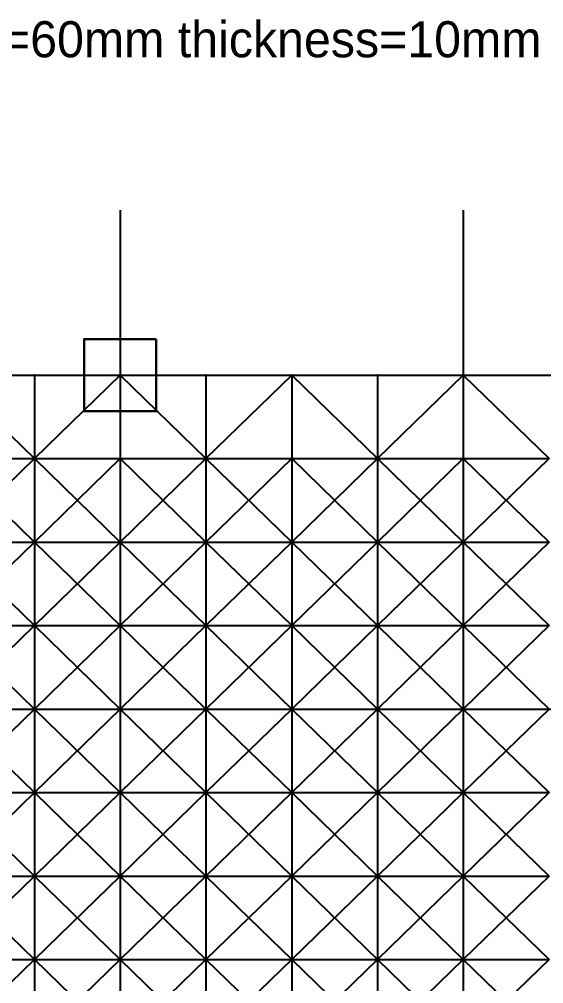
# Model space of a CAD drawing. Header units: millimetres. Extents: x -7.6 to 39, y -2.6 to 21.4.
# Drawn here: x 21.28 to 27.09, y 8.06 to 18.74 of the extents above; entities that cross this region are included whole.
import ezdxf

# ---------------------------------------------------------------- set-up
doc = ezdxf.new("R2010")
doc.units = ezdxf.units.MM
doc.linetypes.add('AM_ISO08W050x2', pattern=[9, 6, -0.75, 1.5, -0.75])
doc.layers.add('01_01_parede exterior', color=5, linetype='Continuous', lineweight=30)
for name, color, linetype in [('01_09_eixos', 124, 'AM_ISO08W050x2'), ('01_14_legenda_desenho', 252, 'Continuous'), ('Bars', 7, 'Continuous'), ('Fixed Nodes', 7, 'Continuous'), ('Nodes', 7, 'Continuous')]:
    doc.layers.add(name, color=color, linetype=linetype)

msp = doc.modelspace()

# ---------------------------------------------------------------- linework, layer by layer
at = {"layer": '01_01_parede exterior'}
msp.add_lwpolyline([(22.8, 15.2), (22, 15.2), (22, 14.4), (22.8, 14.4)], close=True, dxfattribs=at)
at = {"layer": '01_09_eixos'}
for p, q in [((22.4, 16.627), (22.4, -2.161)), ((26.2, 16.627), (26.2, -2.161)), ((-1.398, 14.8), (38.964, 14.8))]:
    msp.add_line(p, q, dxfattribs=at)
msp.add_lwpolyline([(-1.398, 11.1), (38.964, 11.1)], dxfattribs=at)
at = {"layer": 'Bars'}
for points in [[(20.5, 14.8, 0), (21.45, 14.8, 0)], [(20.5, 14.8, 0), (21.45, 13.875, 0)], [(20.5, 14.8, 0), (21.45, 13.875, -0.8)], [(21.45, 14.8, 0), (21.45, 13.875, 0)], [(21.45, 14.8, 0), (22.4, 14.8, 0)], [(21.45, 14.8, 0), (21.45, 13.875, -0.8)], [(22.4, 14.8, 0), (21.45, 13.875, 0)], [(22.4, 14.8, 0), (21.45, 13.875, -0.8)], [(22.4, 14.8, 0), (22.4, 13.875, 0)], [(22.4, 14.8, 0), (23.35, 14.8, 0)], [(22.4, 14.8, 0), (22.4, 13.875, -0.8)], [(22.4, 14.8, 0), (23.35, 13.875, 0)], [(22.4, 14.8, 0), (23.35, 13.875, -0.8)], [(23.35, 14.8, 0), (23.35, 13.875, 0)], [(23.35, 14.8, 0), (24.3, 14.8, 0)], [(23.35, 14.8, 0), (23.35, 13.875, -0.8)], [(24.3, 14.8, 0), (23.35, 13.875, 0)], [(24.3, 14.8, 0), (23.35, 13.875, -0.8)], [(24.3, 14.8, 0), (24.3, 13.875, 0)], [(24.3, 14.8, 0), (25.25, 14.8, 0)], [(24.3, 14.8, 0), (24.3, 13.875, -0.8)], [(24.3, 14.8, 0), (25.25, 13.875, 0)], [(24.3, 14.8, 0), (25.25, 13.875, -0.8)], [(25.25, 14.8, 0), (25.25, 13.875, 0)], [(25.25, 14.8, 0), (26.2, 14.8, 0)], [(25.25, 14.8, 0), (25.25, 13.875, -0.8)], [(26.2, 14.8, 0), (25.25, 13.875, 0)], [(26.2, 14.8, 0), (25.25, 13.875, -0.8)], [(26.2, 14.8, 0), (26.2, 13.875, 0)], [(26.2, 14.8, 0), (27.15, 14.8, 0)], [(26.2, 14.8, 0), (26.2, 13.875, -0.8)], [(26.2, 14.8, 0), (27.15, 13.875, 0)], [(26.2, 14.8, 0), (27.15, 13.875, -0.8)], [(20.5, 13.875, 0), (21.45, 13.875, 0)], [(20.5, 13.875, -0.8), (21.45, 13.875, -0.8)], [(20.5, 13.875, 0), (21.45, 13.875, -0.8)], [(21.45, 13.875, 0), (20.5, 12.95, 0)], [(20.5, 13.875, -0.8), (21.45, 12.95, -0.8)], [(21.45, 13.875, -0.8), (20.5, 12.95, 0)], [(21.45, 13.875, 0), (21.45, 13.875, -0.8)], [(21.45, 13.875, 0), (21.45, 12.95, 0)], [(21.45, 13.875, -0.8), (21.45, 12.95, -0.8)], [(21.45, 13.875, 0), (22.4, 13.875, 0)], [(21.45, 13.875, -0.8), (22.4, 13.875, -0.8)], [(21.45, 13.875, -0.8), (22.4, 13.875, 0)], [(21.45, 13.875, -0.8), (21.45, 12.95, 0)], [(21.45, 13.875, 0), (22.4, 12.95, 0)], [(22.4, 13.875, -0.8), (21.45, 12.95, -0.8)], [(21.45, 13.875, -0.8), (22.4, 12.95, 0)], [(22.4, 13.875, 0), (22.4, 13.875, -0.8)], [(22.4, 13.875, 0), (22.4, 12.95, 0)], [(22.4, 13.875, -0.8), (22.4, 12.95, -0.8)], [(22.4, 13.875, 0), (23.35, 13.875, 0)], [(22.4, 13.875, -0.8), (23.35, 13.875, -0.8)], [(22.4, 13.875, 0), (23.35, 13.875, -0.8)], [(22.4, 13.875, -0.8), (22.4, 12.95, 0)], [(23.35, 13.875, 0), (22.4, 12.95, 0)], [(22.4, 13.875, -0.8), (23.35, 12.95, -0.8)], [(23.35, 13.875, -0.8), (22.4, 12.95, 0)], [(23.35, 13.875, 0), (23.35, 13.875, -0.8)], [(23.35, 13.875, 0), (23.35, 12.95, 0)], [(23.35, 13.875, -0.8), (23.35, 12.95, -0.8)], [(23.35, 13.875, 0), (24.3, 13.875, 0)], [(23.35, 13.875, -0.8), (24.3, 13.875, -0.8)], [(23.35, 13.875, -0.8), (24.3, 13.875, 0)], [(23.35, 13.875, -0.8), (23.35, 12.95, 0)], [(23.35, 13.875, 0), (24.3, 12.95, 0)], [(24.3, 13.875, -0.8), (23.35, 12.95, -0.8)], [(23.35, 13.875, -0.8), (24.3, 12.95, 0)], [(24.3, 13.875, 0), (24.3, 13.875, -0.8)], [(24.3, 13.875, 0), (24.3, 12.95, 0)], [(24.3, 13.875, -0.8), (24.3, 12.95, -0.8)], [(24.3, 13.875, 0), (25.25, 13.875, 0)], [(24.3, 13.875, -0.8), (25.25, 13.875, -0.8)], [(24.3, 13.875, 0), (25.25, 13.875, -0.8)], [(24.3, 13.875, -0.8), (24.3, 12.95, 0)], [(25.25, 13.875, 0), (24.3, 12.95, 0)], [(24.3, 13.875, -0.8), (25.25, 12.95, -0.8)], [(25.25, 13.875, -0.8), (24.3, 12.95, 0)], [(25.25, 13.875, 0), (25.25, 13.875, -0.8)], [(25.25, 13.875, 0), (25.25, 12.95, 0)], [(25.25, 13.875, -0.8), (25.25, 12.95, -0.8)], [(25.25, 13.875, 0), (26.2, 13.875, 0)], [(25.25, 13.875, -0.8), (26.2, 13.875, -0.8)], [(25.25, 13.875, -0.8), (26.2, 13.875, 0)], [(25.25, 13.875, -0.8), (25.25, 12.95, 0)], [(25.25, 13.875, 0), (26.2, 12.95, 0)], [(26.2, 13.875, -0.8), (25.25, 12.95, -0.8)], [(25.25, 13.875, -0.8), (26.2, 12.95, 0)], [(26.2, 13.875, 0), (26.2, 13.875, -0.8)], [(26.2, 13.875, 0), (26.2, 12.95, 0)], [(26.2, 13.875, -0.8), (26.2, 12.95, -0.8)], [(26.2, 13.875, 0), (27.15, 13.875, 0)], [(26.2, 13.875, -0.8), (27.15, 13.875, -0.8)], [(26.2, 13.875, 0), (27.15, 13.875, -0.8)], [(26.2, 13.875, -0.8), (26.2, 12.95, 0)], [(27.15, 13.875, 0), (26.2, 12.95, 0)], [(26.2, 13.875, -0.8), (27.15, 12.95, -0.8)], [(27.15, 13.875, -0.8), (26.2, 12.95, 0)], [(20.5, 12.95, 0), (21.45, 12.95, 0)], [(20.5, 12.95, -0.8), (21.45, 12.95, -0.8)], [(20.5, 12.95, 0), (21.45, 12.95, -0.8)], [(20.5, 12.95, 0), (21.45, 12.025, 0)], [(21.45, 12.95, -0.8), (20.5, 12.025, -0.8)], [(20.5, 12.95, 0), (21.45, 12.025, -0.8)], [(21.45, 12.95, 0), (21.45, 12.95, -0.8)], [(21.45, 12.95, 0), (21.45, 12.025, 0)], [(21.45, 12.95, -0.8), (21.45, 12.025, -0.8)], [(21.45, 12.95, 0), (22.4, 12.95, 0)], [(21.45, 12.95, -0.8), (22.4, 12.95, -0.8)], [(21.45, 12.95, -0.8), (22.4, 12.95, 0)], [(21.45, 12.95, 0), (21.45, 12.025, -0.8)], [(22.4, 12.95, 0), (21.45, 12.025, 0)], [(21.45, 12.95, -0.8), (22.4, 12.025, -0.8)], [(22.4, 12.95, 0), (21.45, 12.025, -0.8)], [(22.4, 12.95, 0), (22.4, 12.95, -0.8)], [(22.4, 12.95, 0), (22.4, 12.025, 0)], [(22.4, 12.95, -0.8), (22.4, 12.025, -0.8)], [(22.4, 12.95, 0), (23.35, 12.95, 0)], [(22.4, 12.95, -0.8), (23.35, 12.95, -0.8)], [(22.4, 12.95, 0), (23.35, 12.95, -0.8)], [(22.4, 12.95, 0), (22.4, 12.025, -0.8)], [(22.4, 12.95, 0), (23.35, 12.025, 0)], [(23.35, 12.95, -0.8), (22.4, 12.025, -0.8)], [(22.4, 12.95, 0), (23.35, 12.025, -0.8)], [(23.35, 12.95, 0), (23.35, 12.95, -0.8)], [(23.35, 12.95, 0), (23.35, 12.025, 0)], [(23.35, 12.95, -0.8), (23.35, 12.025, -0.8)], [(23.35, 12.95, 0), (24.3, 12.95, 0)], [(23.35, 12.95, -0.8), (24.3, 12.95, -0.8)], [(23.35, 12.95, -0.8), (24.3, 12.95, 0)], [(23.35, 12.95, 0), (23.35, 12.025, -0.8)], [(24.3, 12.95, 0), (23.35, 12.025, 0)], [(23.35, 12.95, -0.8), (24.3, 12.025, -0.8)], [(24.3, 12.95, 0), (23.35, 12.025, -0.8)], [(24.3, 12.95, 0), (24.3, 12.95, -0.8)], [(24.3, 12.95, 0), (24.3, 12.025, 0)], [(24.3, 12.95, -0.8), (24.3, 12.025, -0.8)], [(24.3, 12.95, 0), (25.25, 12.95, 0)], [(24.3, 12.95, -0.8), (25.25, 12.95, -0.8)], [(24.3, 12.95, 0), (25.25, 12.95, -0.8)], [(24.3, 12.95, 0), (24.3, 12.025, -0.8)], [(24.3, 12.95, 0), (25.25, 12.025, 0)], [(25.25, 12.95, -0.8), (24.3, 12.025, -0.8)], [(24.3, 12.95, 0), (25.25, 12.025, -0.8)], [(25.25, 12.95, 0), (25.25, 12.95, -0.8)], [(25.25, 12.95, 0), (25.25, 12.025, 0)], [(25.25, 12.95, -0.8), (25.25, 12.025, -0.8)], [(25.25, 12.95, 0), (26.2, 12.95, 0)], [(25.25, 12.95, -0.8), (26.2, 12.95, -0.8)], [(25.25, 12.95, -0.8), (26.2, 12.95, 0)], [(25.25, 12.95, 0), (25.25, 12.025, -0.8)], [(26.2, 12.95, 0), (25.25, 12.025, 0)], [(25.25, 12.95, -0.8), (26.2, 12.025, -0.8)], [(26.2, 12.95, 0), (25.25, 12.025, -0.8)], [(26.2, 12.95, 0), (26.2, 12.95, -0.8)], [(26.2, 12.95, 0), (26.2, 12.025, 0)], [(26.2, 12.95, -0.8), (26.2, 12.025, -0.8)], [(26.2, 12.95, 0), (27.15, 12.95, 0)], [(26.2, 12.95, -0.8), (27.15, 12.95, -0.8)], [(26.2, 12.95, 0), (27.15, 12.95, -0.8)], [(26.2, 12.95, 0), (26.2, 12.025, -0.8)], [(26.2, 12.95, 0), (27.15, 12.025, 0)], [(27.15, 12.95, -0.8), (26.2, 12.025, -0.8)], [(26.2, 12.95, 0), (27.15, 12.025, -0.8)], [(20.5, 12.025, 0), (21.45, 12.025, 0)], [(20.5, 12.025, -0.8), (21.45, 12.025, -0.8)], [(20.5, 12.025, 0), (21.45, 12.025, -0.8)], [(21.45, 12.025, 0), (20.5, 11.1, 0)], [(20.5, 12.025, -0.8), (21.45, 11.1, -0.8)], [(21.45, 12.025, -0.8), (20.5, 11.1, 0)], [(21.45, 12.025, 0), (21.45, 12.025, -0.8)], [(21.45, 12.025, 0), (21.45, 11.1, 0)], [(21.45, 12.025, -0.8), (21.45, 11.1, -0.8)], [(21.45, 12.025, 0), (22.4, 12.025, 0)], [(21.45, 12.025, -0.8), (22.4, 12.025, -0.8)], [(21.45, 12.025, -0.8), (22.4, 12.025, 0)], [(21.45, 12.025, -0.8), (21.45, 11.1, 0)], [(21.45, 12.025, 0), (22.4, 11.1, 0)], [(22.4, 12.025, -0.8), (21.45, 11.1, -0.8)], [(21.45, 12.025, -0.8), (22.4, 11.1, 0)], [(22.4, 12.025, 0), (22.4, 12.025, -0.8)], [(22.4, 12.025, 0), (22.4, 11.1, 0)], [(22.4, 12.025, -0.8), (22.4, 11.1, -0.8)], [(22.4, 12.025, 0), (23.35, 12.025, 0)], [(22.4, 12.025, -0.8), (23.35, 12.025, -0.8)], [(22.4, 12.025, 0), (23.35, 12.025, -0.8)], [(22.4, 12.025, -0.8), (22.4, 11.1, 0)], [(23.35, 12.025, 0), (22.4, 11.1, 0)], [(22.4, 12.025, -0.8), (23.35, 11.1, -0.8)], [(23.35, 12.025, -0.8), (22.4, 11.1, 0)], [(23.35, 12.025, 0), (23.35, 12.025, -0.8)], [(23.35, 12.025, 0), (23.35, 11.1, 0)], [(23.35, 12.025, -0.8), (23.35, 11.1, -0.8)], [(23.35, 12.025, 0), (24.3, 12.025, 0)], [(23.35, 12.025, -0.8), (24.3, 12.025, -0.8)], [(23.35, 12.025, -0.8), (24.3, 12.025, 0)], [(23.35, 12.025, -0.8), (23.35, 11.1, 0)], [(23.35, 12.025, 0), (24.3, 11.1, 0)], [(24.3, 12.025, -0.8), (23.35, 11.1, -0.8)], [(23.35, 12.025, -0.8), (24.3, 11.1, 0)], [(24.3, 12.025, 0), (24.3, 12.025, -0.8)], [(24.3, 12.025, 0), (24.3, 11.1, 0)], [(24.3, 12.025, -0.8), (24.3, 11.1, -0.8)], [(24.3, 12.025, 0), (25.25, 12.025, 0)], [(24.3, 12.025, -0.8), (25.25, 12.025, -0.8)], [(24.3, 12.025, 0), (25.25, 12.025, -0.8)], [(24.3, 12.025, -0.8), (24.3, 11.1, 0)], [(25.25, 12.025, 0), (24.3, 11.1, 0)], [(24.3, 12.025, -0.8), (25.25, 11.1, -0.8)], [(25.25, 12.025, -0.8), (24.3, 11.1, 0)], [(25.25, 12.025, 0), (25.25, 12.025, -0.8)], [(25.25, 12.025, 0), (25.25, 11.1, 0)], [(25.25, 12.025, -0.8), (25.25, 11.1, -0.8)], [(25.25, 12.025, 0), (26.2, 12.025, 0)], [(25.25, 12.025, -0.8), (26.2, 12.025, -0.8)], [(25.25, 12.025, -0.8), (26.2, 12.025, 0)], [(25.25, 12.025, -0.8), (25.25, 11.1, 0)], [(25.25, 12.025, 0), (26.2, 11.1, 0)], [(26.2, 12.025, -0.8), (25.25, 11.1, -0.8)], [(25.25, 12.025, -0.8), (26.2, 11.1, 0)], [(26.2, 12.025, 0), (26.2, 12.025, -0.8)], [(26.2, 12.025, 0), (26.2, 11.1, 0)], [(26.2, 12.025, -0.8), (26.2, 11.1, -0.8)], [(26.2, 12.025, 0), (27.15, 12.025, 0)], [(26.2, 12.025, -0.8), (27.15, 12.025, -0.8)], [(26.2, 12.025, 0), (27.15, 12.025, -0.8)], [(26.2, 12.025, -0.8), (26.2, 11.1, 0)], [(27.15, 12.025, 0), (26.2, 11.1, 0)], [(26.2, 12.025, -0.8), (27.15, 11.1, -0.8)], [(27.15, 12.025, -0.8), (26.2, 11.1, 0)], [(20.5, 11.1, 0), (21.45, 11.1, 0)], [(20.5, 11.1, -0.8), (21.45, 11.1, -0.8)], [(20.5, 11.1, 0), (21.45, 11.1, -0.8)], [(20.5, 11.1, 0), (21.45, 10.175, 0)], [(21.45, 11.1, -0.8), (20.5, 10.175, -0.8)], [(20.5, 11.1, 0), (21.45, 10.175, -0.8)], [(21.45, 11.1, 0), (21.45, 11.1, -0.8)], [(21.45, 11.1, 0), (21.45, 10.175, 0)], [(21.45, 11.1, -0.8), (21.45, 10.175, -0.8)], [(21.45, 11.1, 0), (22.4, 11.1, 0)], [(21.45, 11.1, -0.8), (22.4, 11.1, -0.8)], [(21.45, 11.1, -0.8), (22.4, 11.1, 0)], [(21.45, 11.1, 0), (21.45, 10.175, -0.8)], [(22.4, 11.1, 0), (21.45, 10.175, 0)], [(21.45, 11.1, -0.8), (22.4, 10.175, -0.8)], [(22.4, 11.1, 0), (21.45, 10.175, -0.8)], [(22.4, 11.1, 0), (22.4, 11.1, -0.8)], [(22.4, 11.1, 0), (22.4, 10.175, 0)], [(22.4, 11.1, -0.8), (22.4, 10.175, -0.8)], [(22.4, 11.1, 0), (23.35, 11.1, 0)], [(22.4, 11.1, -0.8), (23.35, 11.1, -0.8)], [(22.4, 11.1, 0), (23.35, 11.1, -0.8)], [(22.4, 11.1, 0), (22.4, 10.175, -0.8)], [(22.4, 11.1, 0), (23.35, 10.175, 0)], [(23.35, 11.1, -0.8), (22.4, 10.175, -0.8)], [(22.4, 11.1, 0), (23.35, 10.175, -0.8)], [(23.35, 11.1, 0), (23.35, 11.1, -0.8)], [(23.35, 11.1, 0), (23.35, 10.175, 0)], [(23.35, 11.1, -0.8), (23.35, 10.175, -0.8)], [(23.35, 11.1, 0), (24.3, 11.1, 0)], [(23.35, 11.1, -0.8), (24.3, 11.1, -0.8)], [(23.35, 11.1, -0.8), (24.3, 11.1, 0)], [(23.35, 11.1, 0), (23.35, 10.175, -0.8)], [(24.3, 11.1, 0), (23.35, 10.175, 0)], [(23.35, 11.1, -0.8), (24.3, 10.175, -0.8)], [(24.3, 11.1, 0), (23.35, 10.175, -0.8)], [(24.3, 11.1, 0), (24.3, 11.1, -0.8)], [(24.3, 11.1, 0), (24.3, 10.175, 0)], [(24.3, 11.1, -0.8), (24.3, 10.175, -0.8)], [(24.3, 11.1, 0), (25.25, 11.1, 0)], [(24.3, 11.1, -0.8), (25.25, 11.1, -0.8)], [(24.3, 11.1, 0), (25.25, 11.1, -0.8)], [(24.3, 11.1, 0), (24.3, 10.175, -0.8)], [(24.3, 11.1, 0), (25.25, 10.175, 0)], [(25.25, 11.1, -0.8), (24.3, 10.175, -0.8)], [(24.3, 11.1, 0), (25.25, 10.175, -0.8)], [(25.25, 11.1, 0), (25.25, 11.1, -0.8)], [(25.25, 11.1, 0), (25.25, 10.175, 0)], [(25.25, 11.1, -0.8), (25.25, 10.175, -0.8)], [(25.25, 11.1, 0), (26.2, 11.1, 0)], [(25.25, 11.1, -0.8), (26.2, 11.1, -0.8)], [(25.25, 11.1, -0.8), (26.2, 11.1, 0)], [(25.25, 11.1, 0), (25.25, 10.175, -0.8)], [(26.2, 11.1, 0), (25.25, 10.175, 0)], [(25.25, 11.1, -0.8), (26.2, 10.175, -0.8)], [(26.2, 11.1, 0), (25.25, 10.175, -0.8)], [(26.2, 11.1, 0), (26.2, 11.1, -0.8)], [(26.2, 11.1, 0), (26.2, 10.175, 0)], [(26.2, 11.1, -0.8), (26.2, 10.175, -0.8)], [(26.2, 11.1, 0), (27.15, 11.1, 0)], [(26.2, 11.1, -0.8), (27.15, 11.1, -0.8)], [(26.2, 11.1, 0), (27.15, 11.1, -0.8)], [(26.2, 11.1, 0), (26.2, 10.175, -0.8)], [(26.2, 11.1, 0), (27.15, 10.175, 0)], [(27.15, 11.1, -0.8), (26.2, 10.175, -0.8)], [(26.2, 11.1, 0), (27.15, 10.175, -0.8)], [(20.5, 10.175, 0), (21.45, 10.175, 0)], [(20.5, 10.175, -0.8), (21.45, 10.175, -0.8)], [(20.5, 10.175, 0), (21.45, 10.175, -0.8)], [(21.45, 10.175, 0), (20.5, 9.25, 0)], [(20.5, 10.175, -0.8), (21.45, 9.25, -0.8)], [(21.45, 10.175, -0.8), (20.5, 9.25, 0)], [(21.45, 10.175, 0), (21.45, 10.175, -0.8)], [(21.45, 10.175, 0), (21.45, 9.25, 0)], [(21.45, 10.175, -0.8), (21.45, 9.25, -0.8)], [(21.45, 10.175, 0), (22.4, 10.175, 0)], [(21.45, 10.175, -0.8), (22.4, 10.175, -0.8)], [(21.45, 10.175, -0.8), (22.4, 10.175, 0)], [(21.45, 10.175, -0.8), (21.45, 9.25, 0)], [(21.45, 10.175, 0), (22.4, 9.25, 0)], [(22.4, 10.175, -0.8), (21.45, 9.25, -0.8)], [(21.45, 10.175, -0.8), (22.4, 9.25, 0)], [(22.4, 10.175, 0), (22.4, 10.175, -0.8)], [(22.4, 10.175, 0), (22.4, 9.25, 0)], [(22.4, 10.175, -0.8), (22.4, 9.25, -0.8)], [(22.4, 10.175, 0), (23.35, 10.175, 0)], [(22.4, 10.175, -0.8), (23.35, 10.175, -0.8)], [(22.4, 10.175, 0), (23.35, 10.175, -0.8)], [(22.4, 10.175, -0.8), (22.4, 9.25, 0)], [(23.35, 10.175, 0), (22.4, 9.25, 0)], [(22.4, 10.175, -0.8), (23.35, 9.25, -0.8)], [(23.35, 10.175, -0.8), (22.4, 9.25, 0)], [(23.35, 10.175, 0), (23.35, 10.175, -0.8)], [(23.35, 10.175, 0), (23.35, 9.25, 0)], [(23.35, 10.175, -0.8), (23.35, 9.25, -0.8)], [(23.35, 10.175, 0), (24.3, 10.175, 0)], [(23.35, 10.175, -0.8), (24.3, 10.175, -0.8)], [(23.35, 10.175, -0.8), (24.3, 10.175, 0)], [(23.35, 10.175, -0.8), (23.35, 9.25, 0)], [(23.35, 10.175, 0), (24.3, 9.25, 0)], [(24.3, 10.175, -0.8), (23.35, 9.25, -0.8)], [(23.35, 10.175, -0.8), (24.3, 9.25, 0)], [(24.3, 10.175, 0), (24.3, 10.175, -0.8)], [(24.3, 10.175, 0), (24.3, 9.25, 0)], [(24.3, 10.175, -0.8), (24.3, 9.25, -0.8)], [(24.3, 10.175, 0), (25.25, 10.175, 0)], [(24.3, 10.175, -0.8), (25.25, 10.175, -0.8)], [(24.3, 10.175, 0), (25.25, 10.175, -0.8)], [(24.3, 10.175, -0.8), (24.3, 9.25, 0)], [(25.25, 10.175, 0), (24.3, 9.25, 0)], [(24.3, 10.175, -0.8), (25.25, 9.25, -0.8)], [(25.25, 10.175, -0.8), (24.3, 9.25, 0)], [(25.25, 10.175, 0), (25.25, 10.175, -0.8)], [(25.25, 10.175, 0), (25.25, 9.25, 0)], [(25.25, 10.175, -0.8), (25.25, 9.25, -0.8)], [(25.25, 10.175, 0), (26.2, 10.175, 0)], [(25.25, 10.175, -0.8), (26.2, 10.175, -0.8)], [(25.25, 10.175, -0.8), (26.2, 10.175, 0)], [(25.25, 10.175, -0.8), (25.25, 9.25, 0)], [(25.25, 10.175, 0), (26.2, 9.25, 0)], [(26.2, 10.175, -0.8), (25.25, 9.25, -0.8)], [(25.25, 10.175, -0.8), (26.2, 9.25, 0)], [(26.2, 10.175, 0), (26.2, 10.175, -0.8)], [(26.2, 10.175, 0), (26.2, 9.25, 0)], [(26.2, 10.175, -0.8), (26.2, 9.25, -0.8)], [(26.2, 10.175, 0), (27.15, 10.175, 0)], [(26.2, 10.175, -0.8), (27.15, 10.175, -0.8)], [(26.2, 10.175, 0), (27.15, 10.175, -0.8)], [(26.2, 10.175, -0.8), (26.2, 9.25, 0)], [(27.15, 10.175, 0), (26.2, 9.25, 0)], [(26.2, 10.175, -0.8), (27.15, 9.25, -0.8)], [(27.15, 10.175, -0.8), (26.2, 9.25, 0)], [(20.5, 9.25, 0), (21.45, 9.25, 0)], [(20.5, 9.25, -0.8), (21.45, 9.25, -0.8)], [(20.5, 9.25, 0), (21.45, 9.25, -0.8)], [(20.5, 9.25, 0), (21.45, 8.325, 0)], [(21.45, 9.25, -0.8), (20.5, 8.325, -0.8)], [(20.5, 9.25, 0), (21.45, 8.325, -0.8)], [(21.45, 9.25, 0), (21.45, 9.25, -0.8)], [(21.45, 9.25, 0), (21.45, 8.325, 0)], [(21.45, 9.25, -0.8), (21.45, 8.325, -0.8)], [(21.45, 9.25, 0), (22.4, 9.25, 0)], [(21.45, 9.25, -0.8), (22.4, 9.25, -0.8)], [(21.45, 9.25, -0.8), (22.4, 9.25, 0)], [(21.45, 9.25, 0), (21.45, 8.325, -0.8)], [(22.4, 9.25, 0), (21.45, 8.325, 0)], [(21.45, 9.25, -0.8), (22.4, 8.325, -0.8)], [(22.4, 9.25, 0), (21.45, 8.325, -0.8)], [(22.4, 9.25, 0), (22.4, 9.25, -0.8)], [(22.4, 9.25, 0), (22.4, 8.325, 0)], [(22.4, 9.25, -0.8), (22.4, 8.325, -0.8)], [(22.4, 9.25, 0), (23.35, 9.25, 0)], [(22.4, 9.25, -0.8), (23.35, 9.25, -0.8)], [(22.4, 9.25, 0), (23.35, 9.25, -0.8)], [(22.4, 9.25, 0), (22.4, 8.325, -0.8)], [(22.4, 9.25, 0), (23.35, 8.325, 0)], [(23.35, 9.25, -0.8), (22.4, 8.325, -0.8)], [(22.4, 9.25, 0), (23.35, 8.325, -0.8)], [(23.35, 9.25, 0), (23.35, 9.25, -0.8)], [(23.35, 9.25, 0), (23.35, 8.325, 0)], [(23.35, 9.25, -0.8), (23.35, 8.325, -0.8)], [(23.35, 9.25, 0), (24.3, 9.25, 0)], [(23.35, 9.25, -0.8), (24.3, 9.25, -0.8)], [(23.35, 9.25, -0.8), (24.3, 9.25, 0)], [(23.35, 9.25, 0), (23.35, 8.325, -0.8)], [(24.3, 9.25, 0), (23.35, 8.325, 0)], [(23.35, 9.25, -0.8), (24.3, 8.325, -0.8)], [(24.3, 9.25, 0), (23.35, 8.325, -0.8)], [(24.3, 9.25, 0), (24.3, 9.25, -0.8)], [(24.3, 9.25, 0), (24.3, 8.325, 0)], [(24.3, 9.25, -0.8), (24.3, 8.325, -0.8)], [(24.3, 9.25, 0), (25.25, 9.25, 0)], [(24.3, 9.25, -0.8), (25.25, 9.25, -0.8)], [(24.3, 9.25, 0), (25.25, 9.25, -0.8)], [(24.3, 9.25, 0), (24.3, 8.325, -0.8)], [(24.3, 9.25, 0), (25.25, 8.325, 0)], [(25.25, 9.25, -0.8), (24.3, 8.325, -0.8)], [(24.3, 9.25, 0), (25.25, 8.325, -0.8)], [(25.25, 9.25, 0), (25.25, 9.25, -0.8)], [(25.25, 9.25, 0), (25.25, 8.325, 0)], [(25.25, 9.25, -0.8), (25.25, 8.325, -0.8)], [(25.25, 9.25, 0), (26.2, 9.25, 0)], [(25.25, 9.25, -0.8), (26.2, 9.25, -0.8)], [(25.25, 9.25, -0.8), (26.2, 9.25, 0)], [(25.25, 9.25, 0), (25.25, 8.325, -0.8)], [(26.2, 9.25, 0), (25.25, 8.325, 0)], [(25.25, 9.25, -0.8), (26.2, 8.325, -0.8)], [(26.2, 9.25, 0), (25.25, 8.325, -0.8)], [(26.2, 9.25, 0), (26.2, 9.25, -0.8)], [(26.2, 9.25, 0), (26.2, 8.325, 0)], [(26.2, 9.25, -0.8), (26.2, 8.325, -0.8)], [(26.2, 9.25, 0), (27.15, 9.25, 0)], [(26.2, 9.25, -0.8), (27.15, 9.25, -0.8)], [(26.2, 9.25, 0), (27.15, 9.25, -0.8)], [(26.2, 9.25, 0), (26.2, 8.325, -0.8)], [(26.2, 9.25, 0), (27.15, 8.325, 0)], [(27.15, 9.25, -0.8), (26.2, 8.325, -0.8)], [(26.2, 9.25, 0), (27.15, 8.325, -0.8)], [(20.5, 8.325, 0), (21.45, 8.325, 0)], [(20.5, 8.325, -0.8), (21.45, 8.325, -0.8)], [(20.5, 8.325, 0), (21.45, 8.325, -0.8)], [(21.45, 8.325, 0), (20.5, 7.4, 0)], [(21.45, 8.325, -0.8), (20.5, 7.4, 0)], [(21.45, 8.325, 0), (21.45, 8.325, -0.8)], [(21.45, 8.325, 0), (21.45, 7.4, 0)], [(21.45, 8.325, -0.8), (21.45, 7.4, -0.8)], [(21.45, 8.325, 0), (22.4, 8.325, 0)], [(21.45, 8.325, -0.8), (22.4, 8.325, -0.8)], [(21.45, 8.325, -0.8), (22.4, 8.325, 0)], [(21.45, 8.325, -0.8), (21.45, 7.4, 0)], [(21.45, 8.325, 0), (22.4, 7.4, 0)], [(22.4, 8.325, -0.8), (21.45, 7.4, -0.8)], [(21.45, 8.325, -0.8), (22.4, 7.4, 0)], [(22.4, 8.325, 0), (22.4, 8.325, -0.8)], [(22.4, 8.325, 0), (22.4, 7.4, 0)], [(22.4, 8.325, -0.8), (22.4, 7.4, -0.8)], [(22.4, 8.325, 0), (23.35, 8.325, 0)], [(22.4, 8.325, -0.8), (23.35, 8.325, -0.8)], [(22.4, 8.325, 0), (23.35, 8.325, -0.8)], [(22.4, 8.325, -0.8), (22.4, 7.4, 0)], [(23.35, 8.325, 0), (22.4, 7.4, 0)], [(22.4, 8.325, -0.8), (23.35, 7.4, -0.8)], [(23.35, 8.325, -0.8), (22.4, 7.4, 0)], [(23.35, 8.325, 0), (23.35, 8.325, -0.8)], [(23.35, 8.325, 0), (23.35, 7.4, 0)], [(23.35, 8.325, -0.8), (23.35, 7.4, -0.8)], [(23.35, 8.325, 0), (24.3, 8.325, 0)], [(23.35, 8.325, -0.8), (24.3, 8.325, -0.8)], [(23.35, 8.325, -0.8), (24.3, 8.325, 0)], [(23.35, 8.325, -0.8), (23.35, 7.4, 0)], [(23.35, 8.325, 0), (24.3, 7.4, 0)], [(24.3, 8.325, -0.8), (23.35, 7.4, -0.8)], [(23.35, 8.325, -0.8), (24.3, 7.4, 0)], [(24.3, 8.325, 0), (24.3, 8.325, -0.8)], [(24.3, 8.325, 0), (24.3, 7.4, 0)], [(24.3, 8.325, -0.8), (24.3, 7.4, -0.8)], [(24.3, 8.325, 0), (25.25, 8.325, 0)], [(24.3, 8.325, -0.8), (25.25, 8.325, -0.8)], [(24.3, 8.325, 0), (25.25, 8.325, -0.8)], [(24.3, 8.325, -0.8), (24.3, 7.4, 0)], [(25.25, 8.325, 0), (24.3, 7.4, 0)], [(24.3, 8.325, -0.8), (25.25, 7.4, -0.8)], [(25.25, 8.325, -0.8), (24.3, 7.4, 0)], [(25.25, 8.325, 0), (25.25, 8.325, -0.8)], [(25.25, 8.325, 0), (25.25, 7.4, 0)], [(25.25, 8.325, -0.8), (25.25, 7.4, -0.8)], [(25.25, 8.325, 0), (26.2, 8.325, 0)], [(25.25, 8.325, -0.8), (26.2, 8.325, -0.8)], [(25.25, 8.325, -0.8), (26.2, 8.325, 0)], [(25.25, 8.325, -0.8), (25.25, 7.4, 0)], [(25.25, 8.325, 0), (26.2, 7.4, 0)], [(26.2, 8.325, -0.8), (25.25, 7.4, -0.8)], [(25.25, 8.325, -0.8), (26.2, 7.4, 0)], [(26.2, 8.325, 0), (26.2, 8.325, -0.8)], [(26.2, 8.325, 0), (26.2, 7.4, 0)], [(26.2, 8.325, -0.8), (26.2, 7.4, -0.8)], [(26.2, 8.325, 0), (27.15, 8.325, 0)], [(26.2, 8.325, -0.8), (27.15, 8.325, -0.8)], [(26.2, 8.325, 0), (27.15, 8.325, -0.8)], [(26.2, 8.325, -0.8), (26.2, 7.4, 0)], [(27.15, 8.325, 0), (26.2, 7.4, 0)], [(26.2, 8.325, -0.8), (27.15, 7.4, -0.8)], [(27.15, 8.325, -0.8), (26.2, 7.4, 0)]]:
    msp.add_polyline3d(points, dxfattribs=at)
at = {"layer": 'Fixed Nodes'}
msp.add_point((22.4, 14.8), dxfattribs=at)
at = {"layer": 'Nodes'}
for p in [(21.45, 14.8), (23.35, 14.8), (24.3, 14.8), (25.25, 14.8), (26.2, 14.8), (21.45, 13.875), (21.45, 13.875, -0.8), (22.4, 13.875), (22.4, 13.875, -0.8), (23.35, 13.875), (23.35, 13.875, -0.8), (24.3, 13.875), (24.3, 13.875, -0.8), (25.25, 13.875), (25.25, 13.875, -0.8), (26.2, 13.875), (26.2, 13.875, -0.8), (21.45, 12.95), (21.45, 12.95, -0.8), (22.4, 12.95), (22.4, 12.95, -0.8), (23.35, 12.95), (23.35, 12.95, -0.8), (24.3, 12.95), (24.3, 12.95, -0.8), (25.25, 12.95), (25.25, 12.95, -0.8), (26.2, 12.95), (26.2, 12.95, -0.8), (21.45, 12.025), (21.45, 12.025, -0.8), (22.4, 12.025), (22.4, 12.025, -0.8), (23.35, 12.025), (23.35, 12.025, -0.8), (24.3, 12.025), (24.3, 12.025, -0.8), (25.25, 12.025), (25.25, 12.025, -0.8), (26.2, 12.025), (26.2, 12.025, -0.8), (21.45, 11.1), (21.45, 11.1, -0.8), (22.4, 11.1), (22.4, 11.1, -0.8), (23.35, 11.1), (23.35, 11.1, -0.8), (24.3, 11.1), (24.3, 11.1, -0.8), (25.25, 11.1), (25.25, 11.1, -0.8), (26.2, 11.1), (26.2, 11.1, -0.8), (21.45, 10.175), (21.45, 10.175, -0.8), (22.4, 10.175), (22.4, 10.175, -0.8), (23.35, 10.175), (23.35, 10.175, -0.8), (24.3, 10.175), (24.3, 10.175, -0.8), (25.25, 10.175), (25.25, 10.175, -0.8), (26.2, 10.175), (26.2, 10.175, -0.8), (21.45, 9.25), (21.45, 9.25, -0.8), (22.4, 9.25), (22.4, 9.25, -0.8), (23.35, 9.25), (23.35, 9.25, -0.8), (24.3, 9.25), (24.3, 9.25, -0.8), (25.25, 9.25), (25.25, 9.25, -0.8), (26.2, 9.25), (26.2, 9.25, -0.8), (21.45, 8.325), (21.45, 8.325, -0.8), (22.4, 8.325), (22.4, 8.325, -0.8), (23.35, 8.325), (23.35, 8.325, -0.8), (24.3, 8.325), (24.3, 8.325, -0.8), (25.25, 8.325), (25.25, 8.325, -0.8), (26.2, 8.325), (26.2, 8.325, -0.8)]:
    msp.add_point(p, dxfattribs=at)

# ---------------------------------------------------------------- texts
at = {"layer": '01_14_legenda_desenho', "color": 7, "true_color": 0xffffff}
msp.add_text('Steel S275 with hollow circular section diameter=60mm thickness=10mm', height=0.4, dxfattribs=at).set_placement((9.764, 18.322))

doc.saveas('drawing.dxf')
